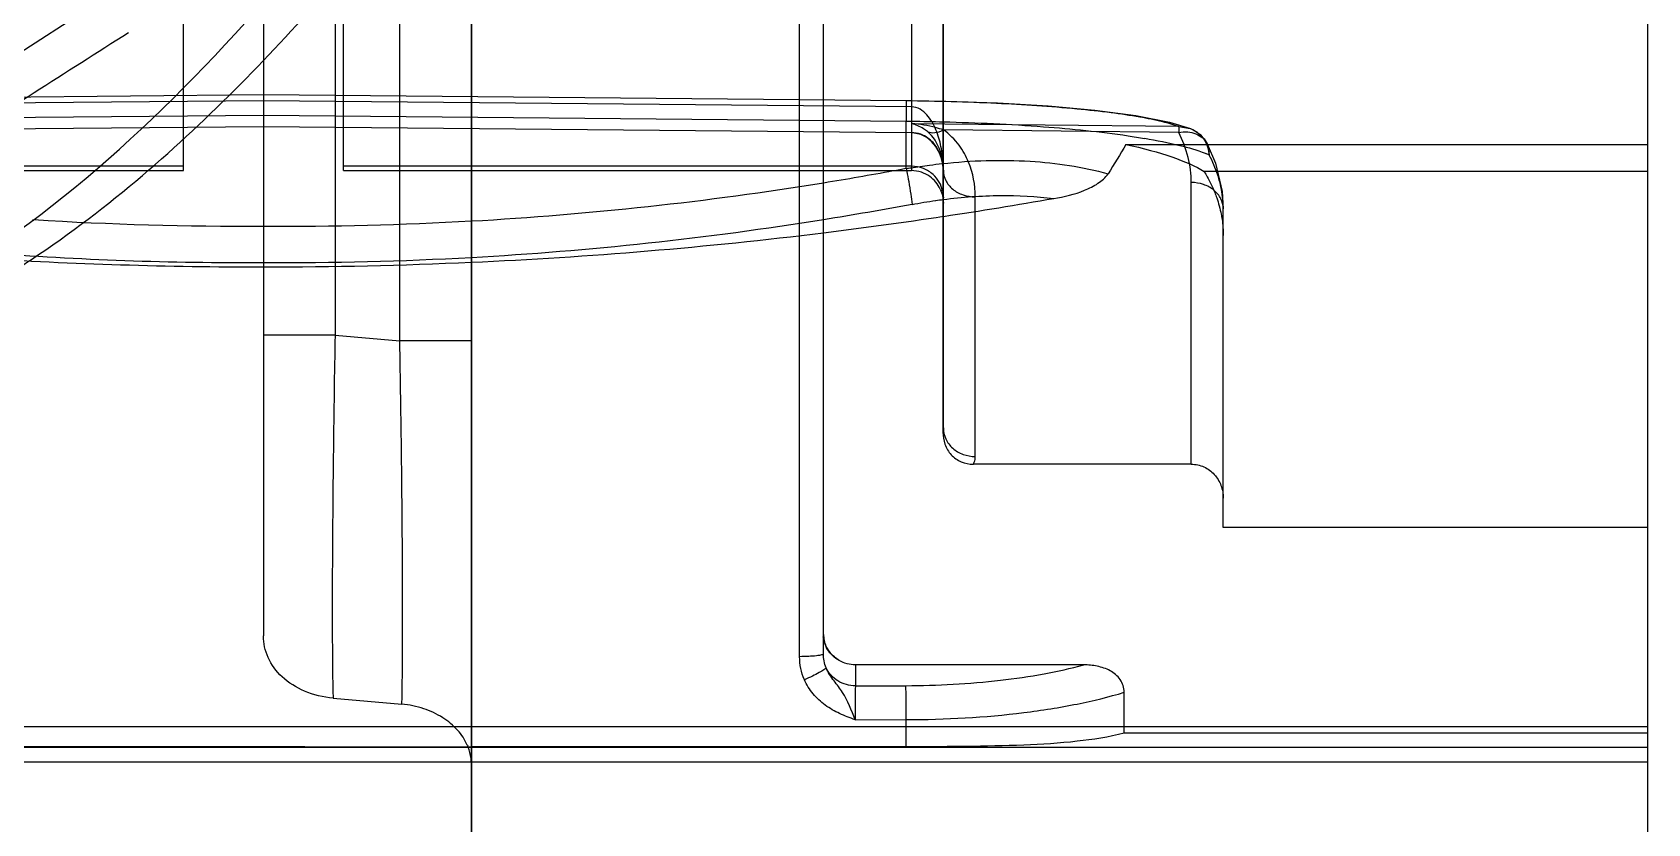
# Model space of a CAD drawing. Header units: millimetres. Extents: x 29875 to 31218, y -21313 to -20364.
# Drawn here: x 30161.11 to 30181.71, y -20688.99 to -20678.9 of the extents above; entities that cross this region are included whole.
import ezdxf

# ---------------------------------------------------------------- set-up
doc = ezdxf.new("R2010")
doc.units = ezdxf.units.MM
doc.header["$LTSCALE"] = 8
doc.layers.add('Cav-cor', color=30, linetype='Continuous')
doc.layers.add('WT', color=4, linetype='Continuous')

# ---------------------------------------------------------------- blocks, each defined once
blk = doc.blocks.new('20160903.150404')
at = {"layer": 'Cav-cor', "color": 241}
for p, q in [((0.913, 20.461), (0.913, 68.102)), ((-4.488, 16.469), (-4.488, 49.21)), ((2.652, 45.177), (2.652, 16.698)), ((1.739, 43.988), (1.739, 20.533)), ((1.632, 22.631), (1.632, 38.799)), ((3.672, 22.631), (3.672, 38.799)), ((-15, 6.143), (-15, 36.46)), ((-4.185, 16.434), (-4.185, 27.399)), ((-6.018, 19.35), (-6.018, 25.556)), ((-5.614, 25.698), (-5.61, 22.631)), ((0, 15.281), (0, 25.275)), ((-6.013, 24.977), (-6.013, 19.298)), ((4.479, 24.96), (6.266, 23.801)), ((-5.614, 23.444), (2.652, 23.522)), ((2.652, 23.601), (-5.544, 23.524)), ((-5.544, 23.524), (-5.544, 23.527)), ((12.378, 23.51), (2.652, 23.601)), ((2.652, 23.522), (14.386, 23.411)), ((2.652, 23.339), (-5.544, 23.261)), ((12.378, 23.247), (2.652, 23.339)), ((-9.165, 23.17), (-9.169, 23.168)), ((-9.023, 23.194), (-9.165, 23.17)), ((-9.022, 23.194), (-5.614, 23.229)), ((-9.019, 23.118), (-6.02, 23.149)), ((-5.613, 23.113), (-5.614, 23.116)), ((-5.613, 23.113), (2.652, 23.191)), ((-5.544, 22.657), (-5.544, 23.261)), ((2.652, 23.191), (14.386, 23.08)), ((-8.344, 22.966), (-15, 22.966)), ((-9.384, 22.971), (-9.409, 22.83)), ((-9.384, 22.971), (-9.384, 22.971)), ((-6.018, 22.63), (-6.014, 22.696)), ((-5.61, 22.687), (1.632, 22.687)), ((3.672, 22.687), (14.484, 22.687)), ((-15, 22.621), (-9.344, 22.621)), ((-9.18, 18.888), (-9.18, 22.479)), ((-6.018, 22.627), (-6.018, 22.633)), ((1.632, 22.631), (-5.61, 22.631)), ((14.484, 22.631), (3.672, 22.631)), ((-6.426, 18.986), (-6.426, 22.297)), ((-9.588, 18.081), (-9.588, 22.144)), ((5.6, 22.003), (5.58, 22.001)), ((0, 20.461), (0.913, 20.461)), ((1.739, 20.533), (0.913, 20.461)), ((1.739, 20.533), (2.652, 20.533)), ((-9.18, 18.888), (-6.401, 18.888)), ((-15, 18.081), (-9.588, 18.081)), ((-4.504, 16.62), (-4.487, 16.685)), ((-7.809, 16.329), (-4.896, 16.329)), ((-4.896, 16.329), (-4.896, 16.062)), ((-8.325, 15.458), (-8.325, 15.98)), ((-4.896, 16.062), (-5.54, 16.064)), ((1.765, 15.906), (0.887, 15.828)), ((9.061, 15.544), (-15, 15.544)), ((-15, 15.458), (-8.325, 15.458)), ((-5.544, 15.285), (-5.544, 15.631)), ((-4.892, 15.629), (-5.544, 15.631)), ((9.029, 15.281), (-15, 15.281)), ((0, 15.087), (0, 15.281)), ((-15, 15.087), (9.004, 15.087)), ((0, -0.474), (0, 15.087))]:
    blk.add_line(p, q, dxfattribs=at)
for points in [[(-5.544, 23.527), (-6.035, 23.518), (-6.707, 23.494), (-7.354, 23.455), (-7.952, 23.401), (-8.474, 23.333), (-8.9, 23.25), (-9.169, 23.168)], [(-6.014, 22.696), (-5.996, 22.786), (-5.964, 22.868), (-5.922, 22.94), (-5.869, 23.001), (-5.807, 23.052), (-5.733, 23.09), (-5.648, 23.11), (-5.613, 23.113)], [(-9.384, 22.971), (-9.488, 22.725), (-9.574, 22.364), (-9.588, 22.144)], [(-4.488, 16.717), (-4.493, 16.66), (-4.504, 16.62)]]:
    blk.add_lwpolyline(points, dxfattribs=at)
for centre, radius, start, end in [((-676.928, -1046.78), 1269.481, 57.413373, 57.542381), ((-9.019, 22.788), 0.408, 111.0898, 153.3349), ((-6.951, 13.254), 9.924, 98.2424, 99.4833), ((-5.289, -5.76), 29.023, 90.6471, 91.4449), ((-5.288, -5.776), 29.038, 90.5034, 90.6479), ((-2.507, 26.227), 6.687, 209.1924, 212.9513), ((-4.397, 22.63), 1.621, 176.93, 180.0015), ((-6.81, 15.199), 7.565, 82.6358, 83.9115), ((-6.833, 15.024), 7.741, 80.8701, 82.6344), ((-6.849, 14.924), 7.843, 80.4203, 80.8734), ((-0.505, 21.568), 5.155, 168.2128, 169.6832), ((-1.154, 21.703), 4.492, 167.7408, 168.2069), ((2.36, 64.732), 42.811, 259.3606, 259.5844), ((2.372, 64.797), 42.877, 259.5846, 260.788), ((2.397, 64.963), 43.045, 260.7913, 266.808), ((2.447, 78.344), 56.934, 260.0137, 261.4453), ((-5.597, 22.216), 0.421, 154.6881, 180.0001), ((-5.624, 22.286), 0.394, 167.2231, 179.9994), ((-6.857, 15.651), 6.665, 81.921, 82.7708), ((-6.883, 15.472), 6.846, 79.3567, 81.9143), ((2.529, 78.895), 57.49, 261.44634, 262.98732), ((2.372, 64.753), 43.296, 259.3646, 260.8783), ((2.398, 64.928), 43.473, 260.881, 266.8377), ((2.404, 65.094), 43.176, 266.8077, 270.3289), ((2.9, 65.097), 43.178, 269.6714, 273.5594), ((2.63, 79.793), 58.394, 262.99685, 267.41866), ((2.406, 65.066), 43.612, 266.8378, 270.3238), ((2.652, 80.237), 58.838, 267.41685, 270.00041), ((2.898, 65.056), 43.601, 269.6766, 274.3196), ((2.654, 80.168), 58.769, 269.99808, 273.54933), ((-5.72, 19.35), 0.298, 180, 190.0712), ((0.647, 15.045), 0.649, 156.2264, 158.5986), ((0.591, 15.061), 0.591, 177.5386, 178.7626), ((0.586, 15.061), 0.586, 177.5209, 179.9931), ((0.581, 15.061), 0.581, 178.7372, 179.9857)]:
    blk.add_arc(centre, radius, start, end, dxfattribs=at)
for centre, major_axis, ratio, start_param, end_param in [((-5.508, 22.31), (4.08, 0), 0.223386, 2.339327, 2.79365), ((-46.938, 20.281), (572.943, -0.562), 0.008672, 4.78471, 4.794415), ((52.242, 20.281), (572.943, 0.562), 0.008672, 4.621071, 4.642745)]:
    blk.add_ellipse(centre, major_axis=major_axis, ratio=ratio, start_param=start_param, end_param=end_param, dxfattribs=at)
for points, knots in [([(7.25, 20.585), (6.961, 20.717), (6.402, 21), (5.363, 21.639), (4.193, 22.533), (2.942, 23.708), (2.181, 24.534), (1.816, 24.951)], [0, 0, 0, 0, 0.135796, 0.267392, 0.520343, 0.763435, 1, 1, 1, 1]), ([(-5.544, 23.524), (-5.928, 23.52), (-6.655, 23.501), (-7.526, 23.443), (-8.135, 23.377), (-8.499, 23.324), (-8.788, 23.267), (-8.954, 23.22), (-9.022, 23.194)], [0, 0, 0, 0, 0.328869, 0.62268, 0.747167, 0.852813, 0.937551, 1, 1, 1, 1]), ([(-5.544, 23.527), (-5.544, 23.527), (-5.544, 23.524), (-5.544, 23.521), (-5.544, 23.515), (-5.544, 23.507), (-5.544, 23.497), (-5.545, 23.479), (-5.545, 23.451), (-5.544, 23.413), (-5.544, 23.367), (-5.544, 23.316), (-5.544, 23.28), (-5.544, 23.261)], [0, 0, 0, 0, 0.004617, 0.017912, 0.039841, 0.070339, 0.109323, 0.156567, 0.274531, 0.421622, 0.594873, 0.789468, 1, 1, 1, 1]), ([(-6.016, 22.717), (-6.012, 22.791), (-5.994, 22.939), (-5.942, 23.118), (-5.876, 23.253), (-5.811, 23.345), (-5.726, 23.42), (-5.651, 23.443), (-5.614, 23.444)], [0, 0, 0, 0, 0.2492, 0.498526, 0.623518, 0.748752, 0.874338, 1, 1, 1, 1]), ([(-5.614, 23.444), (-5.613, 23.421), (-5.613, 23.376), (-5.613, 23.312), (-5.612, 23.255), (-5.612, 23.207), (-5.612, 23.172), (-5.612, 23.15), (-5.612, 23.137), (-5.613, 23.127), (-5.612, 23.119), (-5.613, 23.116), (-5.613, 23.113), (-5.613, 23.113)], [0, 0, 0, 0, 0.210884, 0.40531, 0.577925, 0.724825, 0.842778, 0.890064, 0.929201, 0.959926, 0.982004, 0.99536, 1, 1, 1, 1]), ([(-9.019, 23.118), (-9.057, 23.125), (-9.132, 23.129), (-9.239, 23.105), (-9.328, 23.053), (-9.369, 23), (-9.384, 22.971)], [0, 0, 0, 0, 0.275724, 0.533897, 0.772916, 1, 1, 1, 1]), ([(-9.169, 23.168), (-9.214, 23.15), (-9.298, 23.096), (-9.355, 23.014), (-9.374, 22.969)], [0, 0, 0, 0, 0.496704, 1, 1, 1, 1]), ([(-9.18, 22.479), (-9.18, 22.587), (-9.151, 22.809), (-9.07, 23.017), (-9.019, 23.118)], [0, 0, 0, 0, 0.486704, 1, 1, 1, 1]), ([(-9.023, 23.194), (-9.021, 23.186), (-9.021, 23.16), (-9.019, 23.135), (-9.019, 23.118)], [0, 0, 0, 0, 0.333403, 1, 1, 1, 1]), ([(-6.021, 23.253), (-6.446, 23.243), (-7.232, 23.206), (-8.016, 23.128), (-8.374, 23.076)], [0, 0, 0, 0, 0.54046, 1, 1, 1, 1]), ([(-6.426, 22.297), (-6.426, 22.447), (-6.382, 22.683), (-6.223, 22.969), (-6.096, 23.096), (-6.02, 23.149)], [0, 0, 0, 0, 0.461129, 0.713795, 1, 1, 1, 1]), ([(-6.02, 23.149), (-5.987, 23.161), (-5.854, 23.201), (-5.717, 23.222), (-5.614, 23.229)], [0, 0, 0, 0, 0.25239, 1, 1, 1, 1]), ([(-5.815, 23.128), (-5.844, 23.116), (-5.918, 23.109), (-5.985, 23.132), (-6.02, 23.149)], [0, 0, 0, 0, 0.456697, 1, 1, 1, 1]), ([(-6.018, 22.633), (-6.018, 22.717), (-5.991, 22.9), (-5.891, 23.067), (-5.815, 23.128)], [0, 0, 0, 0, 0.460087, 1, 1, 1, 1]), ([(-6.018, 22.63), (-6.018, 22.68), (-6.005, 22.781), (-5.943, 22.929), (-5.845, 23.038), (-5.728, 23.101), (-5.653, 23.115), (-5.614, 23.116)], [0, 0, 0, 0, 0.214042, 0.433047, 0.681026, 0.829367, 1, 1, 1, 1]), ([(-5.815, 23.128), (-5.799, 23.141), (-5.738, 23.185), (-5.667, 23.217), (-5.614, 23.229)], [0, 0, 0, 0, 0.269959, 1, 1, 1, 1]), ([(-8.587, 23.043), (-8.737, 23.018), (-8.997, 22.967), (-9.252, 22.895), (-9.357, 22.853)], [0, 0, 0, 0, 0.57604, 1, 1, 1, 1]), ([(-9.543, 22.488), (-9.536, 22.517), (-9.501, 22.634), (-9.452, 22.748), (-9.409, 22.83)], [0, 0, 0, 0, 0.243801, 1, 1, 1, 1]), ([(-9.357, 22.853), (-9.361, 22.851), (-9.379, 22.844), (-9.396, 22.836), (-9.409, 22.83)], [0, 0, 0, 0, 0.259926, 1, 1, 1, 1]), ([(-6.008, 22.721), (-6.378, 22.761), (-7.089, 22.784), (-7.795, 22.681), (-8.118, 22.59)], [0, 0, 0, 0, 0.526294, 1, 1, 1, 1]), ([(-6.008, 22.374), (-6, 22.412), (-5.97, 22.489), (-5.888, 22.59), (-5.765, 22.668), (-5.663, 22.687), (-5.61, 22.687)], [0, 0, 0, 0, 0.214805, 0.447046, 0.708067, 1, 1, 1, 1]), ([(-9.588, 22.144), (-9.588, 22.172), (-9.584, 22.288), (-9.565, 22.403), (-9.543, 22.488)], [0, 0, 0, 0, 0.246905, 1, 1, 1, 1]), ([(-9.588, 22.144), (-9.588, 22.188), (-9.565, 22.28), (-9.471, 22.391), (-9.337, 22.463), (-9.233, 22.479), (-9.18, 22.479)], [0, 0, 0, 0, 0.227026, 0.468146, 0.727879, 1, 1, 1, 1]), ([(-9.344, 22.621), (-9.357, 22.599), (-9.407, 22.511), (-9.451, 22.42), (-9.479, 22.35)], [0, 0, 0, 0, 0.255807, 1, 1, 1, 1]), ([(-7.426, 22.274), (-7.559, 22.297), (-7.756, 22.345), (-7.988, 22.459), (-8.086, 22.541), (-8.118, 22.59)], [0, 0, 0, 0, 0.525045, 0.773572, 1, 1, 1, 1]), ([(-6.018, 22.633), (-6.018, 22.589), (-6.041, 22.497), (-6.134, 22.386), (-6.269, 22.313), (-6.373, 22.297), (-6.426, 22.297)], [0, 0, 0, 0, 0.227541, 0.468838, 0.728348, 1, 1, 1, 1]), ([(-5.978, 22.396), (-5.948, 22.459), (-5.874, 22.548), (-5.737, 22.618), (-5.653, 22.631), (-5.61, 22.631)], [0, 0, 0, 0, 0.454862, 0.716645, 1, 1, 1, 1]), ([(-5.577, 22.491), (-5.586, 22.438), (-5.602, 22.341), (-5.615, 22.244), (-5.619, 22.201)], [0, 0, 0, 0, 0.55683, 1, 1, 1, 1]), ([(-9.479, 22.35), (-9.488, 22.328), (-9.521, 22.238), (-9.547, 22.146), (-9.561, 22.076)], [0, 0, 0, 0, 0.254684, 1, 1, 1, 1]), ([(-6.018, 22.263), (-6.258, 22.294), (-6.728, 22.328), (-7.2, 22.303), (-7.426, 22.274)], [0, 0, 0, 0, 0.514936, 1, 1, 1, 1]), ([(-9.561, 22.076), (-9.565, 22.053), (-9.581, 21.963), (-9.588, 21.87), (-9.588, 21.802)], [0, 0, 0, 0, 0.252754, 1, 1, 1, 1]), ([(0.887, 15.828), (0.881, 16.075), (0.876, 16.686), (0.878, 17.742), (0.891, 19.039), (0.904, 19.972), (0.913, 20.461)], [0, 0, 0, 0, 0.160357, 0.395293, 0.683791, 1, 1, 1, 1]), ([(1.739, 20.533), (1.748, 20.046), (1.761, 19.114), (1.774, 17.819), (1.776, 16.764), (1.771, 16.154), (1.765, 15.906)], [0, 0, 0, 0, 0.31604, 0.604224, 0.839119, 1, 1, 1, 1]), ([(-6.018, 19.35), (-6.018, 19.302), (-6.04, 19.204), (-6.133, 19.084), (-6.268, 19.004), (-6.373, 18.986), (-6.426, 18.986)], [0, 0, 0, 0, 0.236586, 0.481242, 0.736878, 1, 1, 1, 1]), ([(-6.013, 19.298), (-6.013, 19.246), (-6.029, 19.14), (-6.11, 19.001), (-6.242, 18.908), (-6.348, 18.888), (-6.401, 18.888)], [0, 0, 0, 0, 0.249601, 0.499212, 0.749293, 1, 1, 1, 1]), ([(-6.401, 18.888), (-6.405, 18.896), (-6.419, 18.927), (-6.426, 18.961), (-6.426, 18.986)], [0, 0, 0, 0, 0.260843, 1, 1, 1, 1]), ([(-9.18, 18.888), (-9.235, 18.888), (-9.346, 18.864), (-9.481, 18.764), (-9.568, 18.621), (-9.588, 18.51), (-9.588, 18.456)], [0, 0, 0, 0, 0.250555, 0.500725, 0.750484, 1, 1, 1, 1]), ([(-4.691, 16.385), (-4.631, 16.418), (-4.527, 16.514), (-4.488, 16.652), (-4.488, 16.718)], [0, 0, 0, 0, 0.506333, 1, 1, 1, 1]), ([(-4.487, 16.685), (-4.487, 16.686), (-4.488, 16.688), (-4.488, 16.691), (-4.488, 16.694)], [0, 0, 0, 0, 0.19387, 1, 1, 1, 1]), ([(1.765, 15.906), (1.889, 15.917), (2.125, 15.973), (2.419, 16.154), (2.609, 16.407), (2.652, 16.605), (2.652, 16.698)], [0, 0, 0, 0, 0.287357, 0.549808, 0.783695, 1, 1, 1, 1]), ([(-4.691, 16.385), (-4.647, 16.411), (-4.569, 16.48), (-4.52, 16.572), (-4.504, 16.62)], [0, 0, 0, 0, 0.500385, 1, 1, 1, 1]), ([(-8.325, 15.98), (-8.325, 16.009), (-8.316, 16.066), (-8.264, 16.17), (-8.148, 16.264), (-7.983, 16.319), (-7.867, 16.329), (-7.809, 16.329)], [0, 0, 0, 0, 0.124818, 0.249845, 0.498781, 0.749154, 1, 1, 1, 1]), ([(-5.54, 16.064), (-5.942, 16.065), (-6.534, 16.097), (-7.289, 16.206), (-7.642, 16.284), (-7.809, 16.329)], [0, 0, 0, 0, 0.527069, 0.773305, 1, 1, 1, 1]), ([(-4.896, 16.062), (-4.819, 16.062), (-4.664, 16.104), (-4.555, 16.224), (-4.523, 16.292)], [0, 0, 0, 0, 0.506326, 1, 1, 1, 1]), ([(-4.892, 15.629), (-4.847, 15.749), (-4.791, 15.899), (-4.681, 16.053), (-4.602, 16.151), (-4.548, 16.232), (-4.523, 16.292)], [0, 0, 0, 0, 0.503936, 0.622675, 0.744501, 1, 1, 1, 1]), ([(-4.523, 16.292), (-4.521, 16.288), (-4.512, 16.28), (-4.494, 16.266), (-4.467, 16.249), (-4.418, 16.221), (-4.344, 16.184), (-4.28, 16.155), (-4.246, 16.14)], [0, 0, 0, 0, 0.04316, 0.115564, 0.215809, 0.341065, 0.649943, 1, 1, 1, 1]), ([(-4.488, 16.469), (-4.488, 16.466), (-4.479, 16.459), (-4.462, 16.455), (-4.434, 16.449), (-4.379, 16.442), (-4.295, 16.436), (-4.223, 16.434), (-4.185, 16.434)], [0, 0, 0, 0, 0.028674, 0.088162, 0.180847, 0.303903, 0.62336, 1, 1, 1, 1]), ([(-4.892, 15.629), (-4.826, 15.654), (-4.694, 15.704), (-4.508, 15.809), (-4.35, 15.954), (-4.275, 16.075), (-4.246, 16.14)], [0, 0, 0, 0, 0.250586, 0.500768, 0.750516, 1, 1, 1, 1]), ([(-5.544, 15.631), (-6.045, 15.632), (-6.778, 15.672), (-7.704, 15.817), (-8.128, 15.92), (-8.325, 15.98)], [0, 0, 0, 0, 0.535253, 0.780231, 1, 1, 1, 1]), ([(-5.544, 15.631), (-5.543, 15.719), (-5.543, 15.864), (-5.542, 16.008), (-5.54, 16.064)], [0, 0, 0, 0, 0.613665, 1, 1, 1, 1]), ([(-4.896, 16.062), (-4.894, 16.007), (-4.893, 15.862), (-4.893, 15.718), (-4.892, 15.629)], [0, 0, 0, 0, 0.386328, 1, 1, 1, 1]), ([(0.053, 15.307), (0.083, 15.376), (0.173, 15.51), (0.366, 15.669), (0.61, 15.782), (0.793, 15.819), (0.887, 15.828)], [0, 0, 0, 0, 0.220801, 0.46147, 0.722943, 1, 1, 1, 1]), ([(-8.325, 15.458), (-8.128, 15.408), (-7.7, 15.342), (-7.025, 15.301), (-6.298, 15.287), (-5.798, 15.285), (-5.544, 15.285)], [0, 0, 0, 0, 0.218536, 0.463029, 0.726463, 1, 1, 1, 1]), ([(0.001, 15.087), (0.001, 15.103), (0.007, 15.17), (0.024, 15.235), (0.042, 15.282)], [0, 0, 0, 0, 0.24726, 1, 1, 1, 1])]:
    blk.add_open_spline(points, degree=3, knots=knots, dxfattribs=at)
for points in [[(7.191, 20.988), (5.467, 21.884), (3.979, 23.271), (2.631, 24.802)], [(-9.374, 22.969), (-9.394, 22.926), (-9.406, 22.878), (-9.409, 22.83)], [(-4.896, 16.329), (-4.825, 16.329), (-4.752, 16.349), (-4.691, 16.385)], [(-4.523, 16.292), (-4.5, 16.348), (-4.488, 16.409), (-4.488, 16.469)], [(-4.246, 16.14), (-4.206, 16.232), (-4.185, 16.334), (-4.185, 16.434)]]:
    blk.add_open_spline(points, degree=3, dxfattribs=at)

msp = doc.modelspace()

# ---------------------------------------------------------------- linework, layer by layer
at = {"layer": 'Cav-cor', "color": 241}
msp.add_line((30166.706, -20512.239), (30166.706, -20722.239), dxfattribs=at)

# ---------------------------------------------------------------- block references
at = {"layer": 'WT', "xscale": -1}
msp.add_blockref('20160903.150404', (30166.706, -20703.29), dxfattribs=at)

doc.saveas('drawing.dxf')
